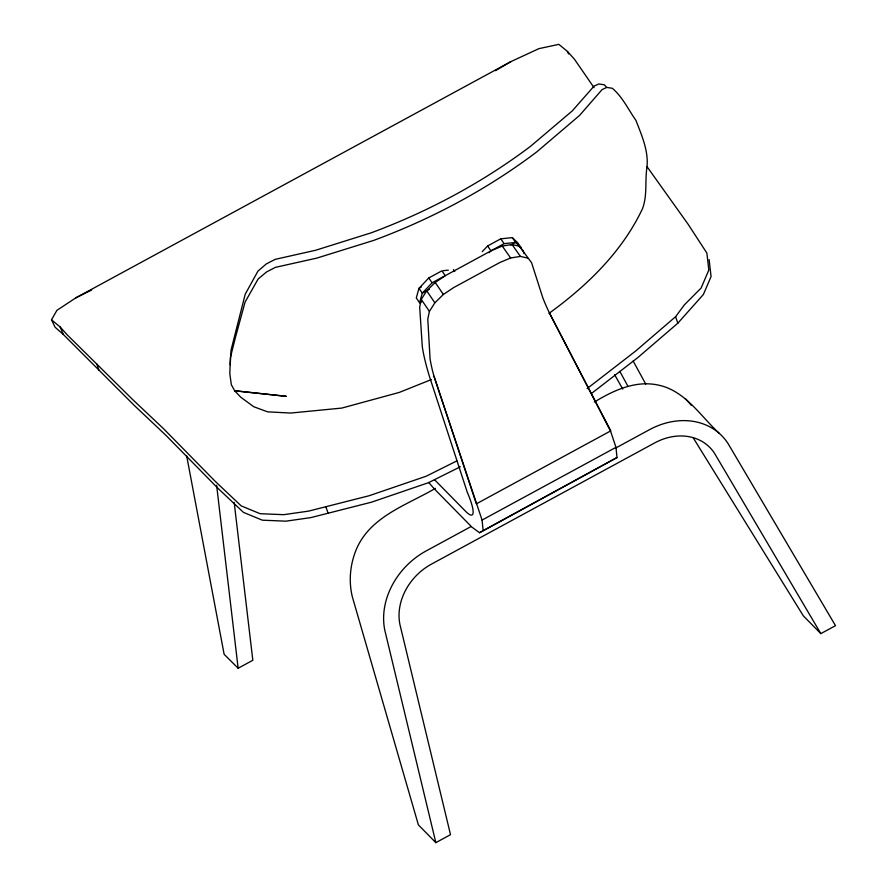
<?xml version="1.0" encoding="UTF-8"?>
<svg xmlns="http://www.w3.org/2000/svg" width="887" height="887" viewBox="0 0 887 887"><rect width="100%" height="100%" fill="white"/><g stroke="black" fill="none" stroke-linecap="round" stroke-linejoin="round"><path stroke-width="1.33" d="M230.21 364.712L231.052 350.099L245.222 294.196L257.951 271.112L266.244 263.971L275.125 259.37L315.639 250.256L371.099 232.86A496.044 369.968 -16.4 0 0 530.626 146.244L572.303 110.886L594.013 86.161L598.769 83.955L604.335 84.797L606.12 86.76M524.04 253.571L523.241 250.977L519.394 246.242L512.054 244.524L502.253 246.065L491.354 250.655L445.618 275.491L435.218 282.454L426.702 290.825L421.27 299.429L419.684 307.079L422.29 346.64A109.678 24.16 65 0 0 429.485 376.554L467.283 492.274A40.225 7.384 61.5 0 1 465.553 511.267L434.475 479.645M527.732 258.095L520.392 256.41L510.613 257.973L499.758 262.552L453.734 287.543L443.367 294.473L434.863 302.811L429.419 311.392L427.789 319.032L430.073 358.847A93.057 20.501 65 0 0 433.943 376.121L476.341 503.849L610.777 430.86L549.607 313.355A93.057 13.394 57.9 0 1 542.777 297.688L531.612 262.774L519.394 246.242M419.606 302.777L422.279 293.153L432.08 282.787L445.252 275.635L441.937 270.812L428.765 277.964L418.963 288.33L416.291 297.954L419.606 302.777L422.046 301.458M460.342 466.773L428.443 482.705L371.465 502.197L310.816 517.609L285.924 521.168L262.33 520.181L243.481 512.398L217.548 487.917L165.991 435.384L134.392 405.547L63.343 334.488L55.116 327.27L51.501 319.83L56.901 310.35L75.894 297.81L510.934 61.591L538.864 48.663L558.854 44.35L567.458 51.446L574.51 59.307L594.057 87.68M587.127 388.595L635.635 351.052L675.595 316.703L684.476 304.751L701.129 288.02L708.813 270.058L706.884 253.083L688.345 224.588L646.945 166.534M591.529 393.418L637.886 357.539L677.834 323.19L703.369 294.506L711.064 276.544L709.134 259.569M482.262 251.631L487.606 245.976L500.778 238.825L512.298 237.627L517.753 242.827L521.068 247.65L515.613 242.45L512.298 237.627M489.136 252.695L490.921 250.81L504.093 243.659L515.613 242.45L510.857 245.034M548.942 313.399C587.05 285.814 622.33 251.62 642.554 208.545C647.532 195.14 644.827 180.959 646.956 167.144C648.763 151.034 641.6 135.157 635.924 120.355C628.218 109.478 622.696 97.093 612.34 88.301L606.808 87.414L602.051 89.62L579.533 115.465L536.89 151.788A504.869 378.627 -16.3 0 1 373.682 240.41L316.814 258.106L275.413 267.353L266.543 271.954L258.117 279.006L245.067 302.112L235.31 337.936L230.42 357.406L229.811 373.704L231.33 384.692L234.667 390.768L240.699 397.165L253.749 406.734L267.586 411.834L290.648 413.054L341.85 408.064L399.283 392.42L431.381 379.558M428.776 482.539A100.564 18.461 61.5 0 0 435.949 490.533L471.884 527.1L479.512 532.721L616.997 457.548L615.977 447.358L610.511 431.015L549.607 313.355M616.997 457.548L479.512 532.721M495.445 70.672L510.934 61.591M421.347 287.033L418.963 288.33L422.279 293.153L429.419 289.284M435.395 488.349C407.055 505.013 370.456 516.312 356.43 549.131C350.177 564.121 348.491 580.697 352.261 596.552L418.387 824.888L435.85 842.65L450.518 834.678L399.893 624.359A53.63 44.405 -44.5 0 1 431.448 564.132L654.739 442.89A53.63 44.405 -44.5 0 1 714.634 453.468L820.83 633.617L835.499 625.657L728.061 443.578A70.395 58.287 -44.5 0 0 649.461 429.696L615.489 448.146M594.368 402.033C613.516 390.402 635.524 380.057 658.476 385.124C685.296 390.79 700.253 415.892 719.146 433.233M483.093 530.249L482.073 520.07L615.977 447.358M471.075 526.556L426.17 550.927A70.395 58.287 -44.5 0 0 384.747 629.992L435.85 842.65M186.68 455.907L224.134 654.307L238.148 668.233L252.828 660.272L234.179 502.441M456.86 460.896L426.203 476.219L369.225 495.711L308.565 511.123L283.685 514.682L260.091 513.695L241.231 505.912L215.308 481.43L163.74 428.898L132.152 399.061L67.157 334.787L60.105 326.926L51.501 319.83M75.894 297.81L91.671 289.994M443.212 270.679L448.334 270.136M820.83 633.617L803.345 615.866L693.191 437.768M685.463 398.684L691.361 405.37M502.253 246.065L510.613 257.973M512.054 244.524L520.392 256.41M500.778 238.825L504.093 243.659M487.606 245.976L490.921 250.81M453.457 269.604L454.776 271.533M428.765 277.964L432.08 282.787M426.702 290.825L434.863 302.811M421.27 299.429L429.419 311.392M435.218 282.454L443.367 294.473M614.58 374.624L622.752 389.083M633.152 361.02L645.736 384.06M619.88 371.509L627.808 386.033M567.458 51.446L568.545 53.974M60.105 326.926L63.343 334.488M675.595 316.703L677.834 323.19M325.851 506.743L328.101 513.229M96.772 363.925L99.011 370.411M433.943 376.121L482.073 520.07M216.628 485.322L238.148 668.233M234.667 390.768L286.202 396.312L234.667 390.768"/></g></svg>
